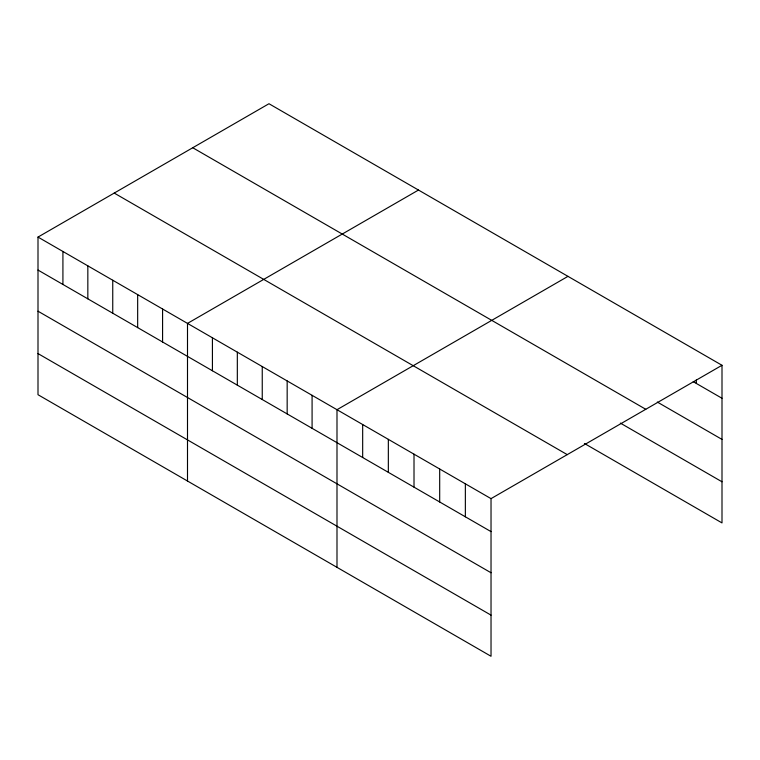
<?xml version="1.0" encoding="UTF-8"?>
<svg xmlns="http://www.w3.org/2000/svg" width="760" height="760" viewBox="0 0 760 760"><rect width="100%" height="100%" fill="white"/><g stroke="black" fill="none" stroke-linecap="round" stroke-linejoin="round"><path stroke-width="1.14" d="M38 237.082L491.026 498.636L491.026 656.269L38 394.715L38 237.082L268.974 103.73L722 365.284L722 522.918L584.402 443.469M418.475 190.048L187.501 323.399L187.501 481.023M567.967 276.355L336.993 409.706L336.993 567.34M491.026 498.636L722 365.284M693.244 381.672L722 398.269M657.305 402.049L722 439.403M192.755 147.744L645.781 409.288M620.341 423.092L722 481.783M114.218 193.078L567.245 454.632M38 270.066L491.026 531.62M38 311.201L491.026 572.755M38 353.58L491.026 615.135M696.331 379.915L696.331 383.448M465.358 483.816L465.358 516.8M439.688 468.996L439.688 501.98M414.01 454.176L414.01 487.15M388.341 439.356L388.341 472.33M362.672 424.526L362.672 457.51M312.084 395.323L312.084 428.308M287.166 380.94L287.166 413.915M262.248 366.558L262.248 399.532M237.329 352.165L237.329 385.149M212.42 337.782L212.42 370.766M162.583 309.016L162.583 341.99M137.665 294.623L137.665 327.608M112.746 280.24L112.746 313.224M87.837 265.858L87.837 298.832M62.919 251.474L62.919 284.449"/></g></svg>
